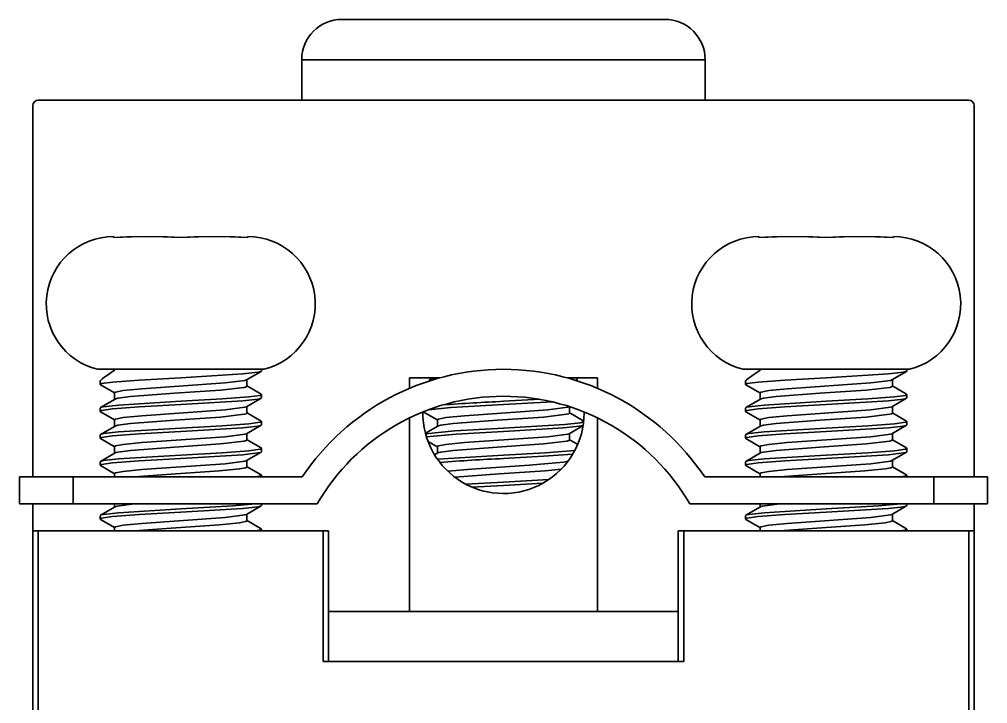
# Model space of a CAD drawing. Header units: millimetres. Extents: x -105 to 105, y -148 to 148.
# Drawn here: x -9.29 to 8.71, y 108.81 to 121.52 of the extents above; entities that cross this region are included whole.
import ezdxf

# ---------------------------------------------------------------- set-up
doc = ezdxf.new("R2010")
doc.units = ezdxf.units.MM
doc.layers.get('0').update_dxf_attribs({"lineweight": 18})

msp = doc.modelspace()

# ---------------------------------------------------------------- linework, layer by layer
at = {"color": 7, "lineweight": 35, "ltscale": 0.315152}
for p, q in [((2.71, 121.524), (-3.29, 121.524)), ((2.71, 121.524), (-3.29, 121.524)), ((-4.04, 120.024), (-4.04, 120.774)), ((3.46, 120.774), (-4.04, 120.774)), ((3.46, 120.024), (3.46, 120.774)), ((-9.04, 113.024), (-9.04, 119.924)), ((-0.29, 120.024), (-8.94, 120.024)), ((8.36, 120.024), (-0.29, 120.024)), ((8.46, 119.924), (8.46, 113.024)), ((-7.54, 117.489), (-7.54, 117.476)), ((-7.54, 117.474), (-7.54, 117.476)), ((-5.04, 117.474), (-5.04, 117.489)), ((4.46, 117.489), (4.46, 117.476)), ((4.46, 117.474), (4.46, 117.476)), ((6.96, 117.474), (6.96, 117.489)), ((-7.647, 115.024), (-7.837, 115.024)), ((-4.743, 115.024), (-7.647, 115.024)), ((-7.519, 115.007), (-7.519, 115.024)), ((-4.79, 115.024), (-4.79, 114.993)), ((4.353, 115.024), (4.163, 115.024)), ((7.257, 115.024), (4.353, 115.024)), ((4.481, 115.007), (4.481, 115.024)), ((7.21, 115.024), (7.21, 114.993)), ((-5.068, 114.828), (-4.796, 114.986)), ((-4.79, 114.993), (-4.796, 114.986)), ((-2.04, 114.67), (-2.04, 114.864)), ((-2.04, 114.864), (-1.481, 114.864)), ((-1.655, 114.839), (-1.516, 114.854)), ((0.902, 114.864), (1.46, 114.864)), ((0.964, 114.846), (0.993, 114.864)), ((1.46, 114.864), (1.46, 114.67)), ((6.932, 114.828), (7.204, 114.986)), ((7.21, 114.993), (7.204, 114.986)), ((-7.79, 114.805), (-7.79, 114.743)), ((-7.79, 114.743), (-7.783, 114.736)), ((-7.511, 114.578), (-7.783, 114.736)), ((-5.068, 114.721), (-4.796, 114.563)), ((-5.06, 114.774), (-5.06, 114.837)), ((-5.06, 114.774), (-5.06, 114.712)), ((4.21, 114.805), (4.21, 114.743)), ((4.21, 114.743), (4.217, 114.736)), ((4.489, 114.578), (4.217, 114.736)), ((6.932, 114.721), (7.204, 114.563)), ((6.94, 114.774), (6.94, 114.837)), ((6.94, 114.774), (6.94, 114.712)), ((-7.519, 114.524), (-7.519, 114.587)), ((-7.519, 114.524), (-7.519, 114.462)), ((-5.068, 114.328), (-4.796, 114.486)), ((-4.79, 114.556), (-4.796, 114.563)), ((-4.79, 114.493), (-4.796, 114.486)), ((-4.79, 114.555), (-4.79, 114.493)), ((4.481, 114.524), (4.481, 114.587)), ((4.481, 114.524), (4.481, 114.462)), ((6.932, 114.328), (7.204, 114.486)), ((7.21, 114.556), (7.204, 114.563)), ((7.21, 114.493), (7.204, 114.486)), ((7.21, 114.555), (7.21, 114.493)), ((-7.79, 114.306), (-7.783, 114.313)), ((-7.79, 114.305), (-7.79, 114.243)), ((-7.511, 114.471), (-7.783, 114.313)), ((-5.06, 114.274), (-5.06, 114.337)), ((0.383, 114.467), (-0.29, 114.43)), ((0.94, 114.274), (0.94, 114.337)), ((4.21, 114.306), (4.217, 114.313)), ((4.21, 114.305), (4.21, 114.243)), ((4.489, 114.471), (4.217, 114.313)), ((6.94, 114.274), (6.94, 114.337)), ((-7.79, 114.243), (-7.783, 114.236)), ((-7.511, 114.078), (-7.783, 114.236)), ((-5.068, 114.221), (-4.796, 114.063)), ((-5.06, 114.274), (-5.06, 114.212)), ((-2.04, 110.524), (-2.04, 114.121)), ((-1.511, 114.078), (-1.783, 114.236)), ((0.932, 114.221), (1.204, 114.063)), ((0.94, 114.274), (0.94, 114.212)), ((1.46, 114.121), (1.46, 110.524)), ((4.21, 114.243), (4.217, 114.236)), ((4.489, 114.078), (4.217, 114.236)), ((6.932, 114.221), (7.204, 114.063)), ((6.94, 114.274), (6.94, 114.212)), ((-7.511, 113.971), (-7.783, 113.813)), ((-7.519, 114.024), (-7.519, 114.087)), ((-7.519, 114.024), (-7.519, 113.962)), ((-5.068, 113.828), (-4.796, 113.986)), ((-4.79, 114.056), (-4.796, 114.063)), ((-4.79, 113.993), (-4.796, 113.986)), ((-4.79, 114.055), (-4.79, 113.993)), ((-1.511, 113.971), (-1.741, 113.837)), ((-1.519, 114.024), (-1.519, 114.087)), ((-1.519, 114.024), (-1.519, 113.962)), ((0.932, 113.828), (1.191, 113.979)), ((4.489, 113.971), (4.217, 113.813)), ((4.481, 114.024), (4.481, 114.087)), ((4.481, 114.024), (4.481, 113.962)), ((6.932, 113.828), (7.204, 113.986)), ((7.21, 114.056), (7.204, 114.063)), ((7.21, 113.993), (7.204, 113.986)), ((7.21, 114.055), (7.21, 113.993)), ((-7.79, 113.806), (-7.783, 113.813)), ((-7.79, 113.805), (-7.79, 113.743)), ((-5.06, 113.774), (-5.06, 113.837)), ((-5.06, 113.774), (-5.06, 113.712)), ((0.94, 113.774), (0.94, 113.837)), ((0.94, 113.774), (0.94, 113.712)), ((4.21, 113.806), (4.217, 113.813)), ((4.21, 113.805), (4.21, 113.743)), ((6.94, 113.774), (6.94, 113.837)), ((6.94, 113.774), (6.94, 113.712)), ((-7.79, 113.743), (-7.783, 113.736)), ((-7.511, 113.578), (-7.783, 113.736)), ((-7.519, 113.524), (-7.519, 113.587)), ((-5.068, 113.721), (-4.796, 113.563)), ((-1.511, 113.578), (-1.691, 113.683)), ((-1.519, 113.524), (-1.519, 113.587)), ((0.932, 113.721), (1.09, 113.629)), ((4.21, 113.743), (4.217, 113.736)), ((4.489, 113.578), (4.217, 113.736)), ((4.481, 113.524), (4.481, 113.587)), ((6.932, 113.721), (7.204, 113.563)), ((-7.511, 113.471), (-7.783, 113.313)), ((-7.519, 113.524), (-7.519, 113.462)), ((-5.068, 113.328), (-4.796, 113.486)), ((-4.79, 113.556), (-4.796, 113.563)), ((-4.79, 113.493), (-4.796, 113.486)), ((-4.79, 113.555), (-4.79, 113.493)), ((-1.511, 113.471), (-1.57, 113.436)), ((-1.519, 113.524), (-1.519, 113.462)), ((-1.517, 113.354), (-0.29, 113.43)), ((4.489, 113.471), (4.217, 113.313)), ((4.481, 113.524), (4.481, 113.462)), ((6.932, 113.328), (7.204, 113.486)), ((7.21, 113.556), (7.204, 113.563)), ((7.21, 113.493), (7.204, 113.486)), ((7.21, 113.555), (7.21, 113.493)), ((-7.79, 113.306), (-7.783, 113.313)), ((-7.79, 113.305), (-7.79, 113.243)), ((-7.79, 113.243), (-7.783, 113.236)), ((-7.511, 113.078), (-7.783, 113.236)), ((-5.068, 113.221), (-4.796, 113.063)), ((-5.06, 113.274), (-5.06, 113.337)), ((-5.06, 113.274), (-5.06, 113.212)), ((4.21, 113.306), (4.217, 113.313)), ((4.21, 113.305), (4.21, 113.243)), ((4.21, 113.243), (4.217, 113.236)), ((4.489, 113.078), (4.217, 113.236)), ((6.932, 113.221), (7.204, 113.063)), ((6.94, 113.274), (6.94, 113.337)), ((6.94, 113.274), (6.94, 113.212)), ((-7.519, 113.024), (-7.519, 113.087)), ((-4.79, 113.056), (-4.796, 113.063)), ((-4.79, 113.055), (-4.79, 113.024)), ((4.481, 113.024), (4.481, 113.087)), ((7.21, 113.056), (7.204, 113.063)), ((7.21, 113.055), (7.21, 113.024)), ((-9.29, 113.024), (-9.29, 112.524)), ((-9.29, 113.024), (-8.29, 113.024)), ((-8.29, 113.024), (-8.29, 112.524)), ((-4.031, 113.024), (-8.29, 113.024)), ((-0.991, 112.892), (-0.29, 112.93)), ((-0.876, 112.836), (-0.29, 112.868)), ((0.444, 112.909), (-0.29, 112.868)), ((3.452, 113.024), (7.71, 113.024)), ((7.71, 113.024), (7.71, 112.524)), ((8.71, 113.024), (7.71, 113.024)), ((8.71, 113.024), (8.71, 112.524)), ((-9.29, 112.524), (-8.29, 112.524)), ((-9.04, 112.024), (-9.04, 112.524)), ((-8.29, 112.524), (-3.754, 112.524)), ((-7.519, 112.524), (-7.519, 112.462)), ((-4.79, 112.524), (-4.79, 112.493)), ((7.71, 112.524), (3.175, 112.524)), ((4.481, 112.524), (4.481, 112.462)), ((7.21, 112.524), (7.21, 112.493)), ((8.71, 112.524), (7.71, 112.524)), ((8.46, 112.524), (8.46, 112.024)), ((-7.511, 112.471), (-7.783, 112.313)), ((-5.068, 112.328), (-4.796, 112.486)), ((-5.06, 112.274), (-5.06, 112.337)), ((-4.79, 112.493), (-4.796, 112.486)), ((4.489, 112.471), (4.217, 112.313)), ((6.932, 112.328), (7.204, 112.486)), ((6.94, 112.274), (6.94, 112.337)), ((7.21, 112.493), (7.204, 112.486)), ((-7.79, 112.306), (-7.783, 112.313)), ((-7.79, 112.305), (-7.79, 112.243)), ((-7.79, 112.243), (-7.783, 112.236)), ((-7.511, 112.078), (-7.783, 112.236)), ((-5.068, 112.221), (-4.796, 112.063)), ((-5.06, 112.274), (-5.06, 112.212)), ((4.21, 112.306), (4.217, 112.313)), ((4.21, 112.305), (4.21, 112.243)), ((4.21, 112.243), (4.217, 112.236)), ((4.489, 112.078), (4.217, 112.236)), ((6.932, 112.221), (7.204, 112.063)), ((6.94, 112.274), (6.94, 112.212)), ((-9.04, 112.024), (-8.94, 112.024)), ((-9.04, 103.024), (-9.04, 112.024)), ((-8.94, 103.024), (-8.94, 112.024)), ((-3.64, 112.024), (-8.94, 112.024)), ((-7.519, 112.024), (-7.519, 112.087)), ((-4.79, 112.056), (-4.796, 112.063)), ((-4.79, 112.055), (-4.79, 112.024)), ((-3.64, 112.024), (-3.54, 112.024)), ((-3.64, 109.599), (-3.64, 112.024)), ((-3.54, 109.599), (-3.54, 112.024)), ((2.96, 112.024), (2.96, 109.599)), ((2.96, 112.024), (3.06, 112.024)), ((3.06, 112.024), (3.06, 109.599)), ((8.36, 112.024), (3.06, 112.024)), ((4.481, 112.024), (4.481, 112.087)), ((7.21, 112.056), (7.204, 112.063)), ((7.21, 112.055), (7.21, 112.024)), ((8.36, 112.024), (8.46, 112.024)), ((8.36, 103.024), (8.36, 112.024)), ((8.46, 103.024), (8.46, 112.024)), ((2.96, 110.524), (-3.54, 110.524)), ((3.06, 109.599), (-3.64, 109.599))]:
    msp.add_line(p, q, dxfattribs=at)
for points in [[(-6.29, 117.474), (-6.789, 117.489), (-7.292, 117.486), (-7.54, 117.474)], [(-7.54, 117.474), (-7.04, 117.489), (-6.537, 117.486), (-6.29, 117.474)], [(-5.04, 117.474), (-5.539, 117.489), (-6.042, 117.486), (-6.29, 117.474)], [(-6.29, 117.474), (-5.79, 117.489), (-5.287, 117.486), (-5.04, 117.474)], [(5.71, 117.474), (5.211, 117.489), (4.708, 117.486), (4.46, 117.474)], [(4.46, 117.474), (4.96, 117.489), (5.463, 117.486), (5.71, 117.474)], [(6.96, 117.474), (6.461, 117.489), (5.958, 117.486), (5.71, 117.474)], [(5.71, 117.474), (6.21, 117.489), (6.713, 117.486), (6.96, 117.474)], [(-7.79, 114.743), (-7.789, 114.745), (-7.787, 114.748), (-7.781, 114.752), (-7.763, 114.758), (-7.557, 114.788), (-7.062, 114.825), (-6.29, 114.868)], [(-4.796, 114.986), (-4.809, 114.981), (-4.854, 114.97), (-5.133, 114.938), (-6.29, 114.868)], [(4.21, 114.743), (4.211, 114.745), (4.213, 114.748), (4.219, 114.752), (4.237, 114.758), (4.443, 114.788), (4.938, 114.825), (5.71, 114.868)], [(7.204, 114.986), (7.191, 114.981), (7.146, 114.97), (6.867, 114.938), (5.71, 114.868)], [(-7.519, 114.587), (-7.519, 114.588), (-7.517, 114.592), (-7.513, 114.595), (-7.5, 114.601), (-7.36, 114.628), (-7.014, 114.662), (-5.463, 114.771), (-5.096, 114.818), (-5.068, 114.828)], [(-7.511, 114.471), (-7.499, 114.476), (-7.457, 114.487), (-7.223, 114.518), (-6.408, 114.579), (-5.549, 114.638), (-5.11, 114.689), (-5.076, 114.699), (-5.066, 114.704), (-5.062, 114.708), (-5.061, 114.709), (-5.06, 114.712)], [(4.481, 114.587), (4.481, 114.588), (4.483, 114.592), (4.487, 114.595), (4.5, 114.601), (4.64, 114.628), (4.986, 114.662), (6.537, 114.771), (6.904, 114.818), (6.932, 114.828)], [(4.489, 114.471), (4.501, 114.476), (4.543, 114.487), (4.777, 114.518), (5.592, 114.579), (6.451, 114.638), (6.89, 114.689), (6.924, 114.699), (6.934, 114.704), (6.938, 114.708), (6.939, 114.709), (6.94, 114.712)], [(-4.79, 114.555), (-4.79, 114.554), (-4.793, 114.55), (-4.798, 114.547), (-4.816, 114.54), (-5.022, 114.51), (-5.517, 114.473), (-6.29, 114.43)], [(-4.796, 114.486), (-4.809, 114.481), (-4.854, 114.47), (-5.133, 114.438), (-6.29, 114.368)], [(7.21, 114.555), (7.21, 114.554), (7.207, 114.55), (7.202, 114.547), (7.184, 114.54), (6.978, 114.51), (6.483, 114.473), (5.71, 114.43)], [(7.204, 114.486), (7.191, 114.481), (7.146, 114.47), (6.867, 114.438), (5.71, 114.368)], [(-7.79, 114.243), (-7.789, 114.245), (-7.787, 114.248), (-7.781, 114.252), (-7.763, 114.258), (-7.557, 114.288), (-7.062, 114.325), (-6.29, 114.368)], [(-7.783, 114.313), (-7.771, 114.318), (-7.725, 114.329), (-7.446, 114.36), (-6.29, 114.43)], [(-7.519, 114.087), (-7.519, 114.088), (-7.517, 114.092), (-7.513, 114.095), (-7.5, 114.101), (-7.36, 114.128), (-7.014, 114.162), (-5.463, 114.271), (-5.096, 114.318), (-5.068, 114.328)], [(-1.684, 114.273), (-1.268, 114.312), (-0.29, 114.368)], [(-1.519, 114.087), (-1.519, 114.088), (-1.517, 114.092), (-1.513, 114.095), (-1.5, 114.101), (-1.36, 114.128), (-1.014, 114.162), (0.537, 114.271), (0.904, 114.318), (0.932, 114.328)], [(4.21, 114.243), (4.211, 114.245), (4.213, 114.248), (4.219, 114.252), (4.237, 114.258), (4.443, 114.288), (4.938, 114.325), (5.71, 114.368)], [(4.217, 114.313), (4.229, 114.318), (4.275, 114.329), (4.554, 114.36), (5.71, 114.43)], [(4.481, 114.087), (4.481, 114.088), (4.483, 114.092), (4.487, 114.095), (4.5, 114.101), (4.64, 114.128), (4.986, 114.162), (6.537, 114.271), (6.904, 114.318), (6.932, 114.328)], [(-7.511, 113.971), (-7.499, 113.976), (-7.457, 113.987), (-7.223, 114.018), (-6.408, 114.079), (-5.549, 114.138), (-5.11, 114.189), (-5.076, 114.199), (-5.066, 114.204), (-5.062, 114.208), (-5.061, 114.209), (-5.06, 114.212)], [(-1.511, 113.971), (-1.499, 113.976), (-1.457, 113.987), (-1.223, 114.018), (-0.408, 114.079), (0.451, 114.138), (0.89, 114.189), (0.924, 114.199), (0.934, 114.204), (0.938, 114.208), (0.939, 114.209), (0.94, 114.212)], [(4.489, 113.971), (4.501, 113.976), (4.543, 113.987), (4.777, 114.018), (5.592, 114.079), (6.451, 114.138), (6.89, 114.189), (6.924, 114.199), (6.934, 114.204), (6.938, 114.208), (6.939, 114.209), (6.94, 114.212)], [(-4.79, 114.055), (-4.79, 114.054), (-4.793, 114.05), (-4.798, 114.047), (-4.816, 114.04), (-5.022, 114.01), (-5.517, 113.973), (-6.29, 113.93)], [(-4.796, 113.986), (-4.809, 113.981), (-4.854, 113.97), (-5.133, 113.938), (-6.29, 113.868)], [(1.201, 114.046), (1.136, 114.03), (0.853, 113.999), (-0.29, 113.93)], [(1.192, 113.981), (1.117, 113.965), (0.827, 113.935), (-0.29, 113.868)], [(7.21, 114.055), (7.21, 114.054), (7.207, 114.05), (7.202, 114.047), (7.184, 114.04), (6.978, 114.01), (6.483, 113.973), (5.71, 113.93)], [(7.204, 113.986), (7.191, 113.981), (7.146, 113.97), (6.867, 113.938), (5.71, 113.868)], [(-7.79, 113.743), (-7.789, 113.745), (-7.787, 113.748), (-7.781, 113.752), (-7.763, 113.758), (-7.557, 113.788), (-7.062, 113.825), (-6.29, 113.868)], [(-7.783, 113.813), (-7.771, 113.818), (-7.725, 113.829), (-7.446, 113.86), (-6.29, 113.93)], [(-7.519, 113.587), (-7.519, 113.588), (-7.517, 113.592), (-7.513, 113.595), (-7.5, 113.601), (-7.36, 113.628), (-7.014, 113.662), (-5.463, 113.771), (-5.096, 113.818), (-5.068, 113.828)], [(-1.738, 113.826), (-1.196, 113.879), (-0.29, 113.93)], [(-1.721, 113.768), (-1.172, 113.818), (-0.29, 113.868)], [(-1.519, 113.587), (-1.519, 113.588), (-1.517, 113.592), (-1.513, 113.595), (-1.5, 113.601), (-1.36, 113.628), (-1.014, 113.662), (0.537, 113.771), (0.904, 113.818), (0.932, 113.828)], [(4.21, 113.743), (4.211, 113.745), (4.213, 113.748), (4.219, 113.752), (4.237, 113.758), (4.443, 113.788), (4.938, 113.825), (5.71, 113.868)], [(4.217, 113.813), (4.229, 113.818), (4.275, 113.829), (4.554, 113.86), (5.71, 113.93)], [(4.481, 113.587), (4.481, 113.588), (4.483, 113.592), (4.487, 113.595), (4.5, 113.601), (4.64, 113.628), (4.986, 113.662), (6.537, 113.771), (6.904, 113.818), (6.932, 113.828)], [(-7.511, 113.471), (-7.499, 113.476), (-7.457, 113.487), (-7.223, 113.518), (-6.408, 113.579), (-5.549, 113.638), (-5.11, 113.689), (-5.076, 113.699), (-5.066, 113.704), (-5.062, 113.708), (-5.061, 113.709), (-5.06, 113.712)], [(-1.511, 113.471), (-1.499, 113.476), (-1.457, 113.487), (-1.223, 113.518), (-0.408, 113.579), (0.451, 113.638), (0.89, 113.689), (0.924, 113.699), (0.934, 113.704), (0.938, 113.708), (0.939, 113.709), (0.94, 113.712)], [(4.489, 113.471), (4.501, 113.476), (4.543, 113.487), (4.777, 113.518), (5.592, 113.579), (6.451, 113.638), (6.89, 113.689), (6.924, 113.699), (6.934, 113.704), (6.938, 113.708), (6.939, 113.709), (6.94, 113.712)], [(-7.783, 113.313), (-7.771, 113.318), (-7.725, 113.329), (-7.446, 113.36), (-6.29, 113.43)], [(-4.79, 113.555), (-4.79, 113.554), (-4.793, 113.55), (-4.798, 113.547), (-4.816, 113.54), (-5.022, 113.51), (-5.517, 113.473), (-6.29, 113.43)], [(-4.796, 113.486), (-4.809, 113.481), (-4.854, 113.47), (-5.133, 113.438), (-6.29, 113.368)], [(1.037, 113.517), (0.484, 113.473), (-0.29, 113.43)], [(1, 113.451), (0.452, 113.41), (-0.29, 113.368)], [(4.217, 113.313), (4.229, 113.318), (4.275, 113.329), (4.554, 113.36), (5.71, 113.43)], [(7.21, 113.555), (7.21, 113.554), (7.207, 113.55), (7.202, 113.547), (7.184, 113.54), (6.978, 113.51), (6.483, 113.473), (5.71, 113.43)], [(7.204, 113.486), (7.191, 113.481), (7.146, 113.47), (6.867, 113.438), (5.71, 113.368)], [(-7.79, 113.243), (-7.789, 113.245), (-7.787, 113.248), (-7.781, 113.252), (-7.763, 113.258), (-7.557, 113.288), (-7.062, 113.325), (-6.29, 113.368)], [(-7.519, 113.087), (-7.519, 113.088), (-7.517, 113.092), (-7.513, 113.095), (-7.5, 113.101), (-7.36, 113.128), (-7.014, 113.162), (-5.463, 113.271), (-5.096, 113.318), (-5.068, 113.328)], [(-1.325, 113.132), (-0.883, 113.172), (0.19, 113.244), (0.824, 113.302), (0.913, 113.321)], [(4.21, 113.243), (4.211, 113.245), (4.213, 113.248), (4.219, 113.252), (4.237, 113.258), (4.443, 113.288), (4.938, 113.325), (5.71, 113.368)], [(4.481, 113.087), (4.481, 113.088), (4.483, 113.092), (4.487, 113.095), (4.5, 113.101), (4.64, 113.128), (4.986, 113.162), (6.537, 113.271), (6.904, 113.318), (6.932, 113.328)], [(-7.158, 113.024), (-6.378, 113.081), (-5.57, 113.137), (-5.195, 113.174), (-5.088, 113.195), (-5.069, 113.202), (-5.063, 113.206), (-5.06, 113.21), (-5.06, 113.212)], [(-4.79, 113.055), (-4.79, 113.054), (-4.791, 113.052), (-4.793, 113.05), (-4.802, 113.045), (-4.902, 113.024)], [(-1.194, 113.021), (-0.369, 113.082), (0.486, 113.141), (0.786, 113.172)], [(4.842, 113.024), (5.622, 113.081), (6.43, 113.137), (6.805, 113.174), (6.912, 113.195), (6.931, 113.202), (6.937, 113.206), (6.94, 113.21), (6.94, 113.212)], [(7.21, 113.055), (7.21, 113.054), (7.209, 113.052), (7.207, 113.05), (7.198, 113.045), (7.098, 113.024)], [(-7.511, 112.471), (-7.473, 112.484), (-7.158, 112.524)], [(-4.902, 112.524), (-5.319, 112.486), (-6.29, 112.43)], [(4.489, 112.471), (4.527, 112.484), (4.842, 112.524)], [(7.098, 112.524), (6.681, 112.486), (5.71, 112.43)], [(-7.79, 112.243), (-7.789, 112.245), (-7.787, 112.248), (-7.781, 112.252), (-7.763, 112.258), (-7.557, 112.288), (-7.062, 112.325), (-6.29, 112.368)], [(-7.783, 112.313), (-7.771, 112.318), (-7.725, 112.329), (-7.446, 112.36), (-6.29, 112.43)], [(-7.519, 112.087), (-7.519, 112.088), (-7.517, 112.092), (-7.513, 112.095), (-7.5, 112.101), (-7.36, 112.128), (-7.014, 112.162), (-5.463, 112.271), (-5.096, 112.318), (-5.068, 112.328)], [(-4.796, 112.486), (-4.809, 112.481), (-4.854, 112.47), (-5.133, 112.438), (-6.29, 112.368)], [(4.21, 112.243), (4.211, 112.245), (4.213, 112.248), (4.219, 112.252), (4.237, 112.258), (4.443, 112.288), (4.938, 112.325), (5.71, 112.368)], [(4.217, 112.313), (4.229, 112.318), (4.275, 112.329), (4.554, 112.36), (5.71, 112.43)], [(4.481, 112.087), (4.481, 112.088), (4.483, 112.092), (4.487, 112.095), (4.5, 112.101), (4.64, 112.128), (4.986, 112.162), (6.537, 112.271), (6.904, 112.318), (6.932, 112.328)], [(7.204, 112.486), (7.191, 112.481), (7.146, 112.47), (6.867, 112.438), (5.71, 112.368)], [(-7.158, 112.024), (-6.378, 112.081), (-5.57, 112.137), (-5.195, 112.174), (-5.088, 112.195), (-5.069, 112.202), (-5.063, 112.206), (-5.06, 112.21), (-5.06, 112.212)], [(4.842, 112.024), (5.622, 112.081), (6.43, 112.137), (6.805, 112.174), (6.912, 112.195), (6.931, 112.202), (6.937, 112.206), (6.94, 112.21), (6.94, 112.212)], [(-4.79, 112.055), (-4.79, 112.054), (-4.791, 112.052), (-4.793, 112.05), (-4.802, 112.045), (-4.902, 112.024)], [(7.21, 112.055), (7.21, 112.054), (7.209, 112.052), (7.207, 112.05), (7.198, 112.045), (7.098, 112.024)]]:
    msp.add_lwpolyline(points, dxfattribs=at)
for centre, radius, start, end in [((-3.29, 120.774), 0.75, 90, 180), ((2.71, 120.774), 0.75, 360, 90), ((-8.94, 119.924), 0.1, 90, 180), ((8.36, 119.924), 0.1, 360, 90), ((-7.54, 116.239), 1.25, 90, 256.2532), ((-5.04, 116.239), 1.25, 283.7468, 90), ((4.46, 116.239), 1.25, 90, 256.2532), ((6.96, 116.239), 1.25, 283.7468, 90), ((-0.29, 110.524), 4.5, 33.749, 146.251), ((-0.29, 114.217), 1.5, 154.4761, 156.8151), ((-0.29, 114.217), 1.5, 23.1848, 25.5239), ((-0.29, 110.524), 4, 30, 150), ((1.904, 67.671), 46.81, 92.6861, 94.0659), ((-3.788, 184.285), 70.003, 272.86425, 273.60811), ((-0.29, 114.217), 1.5, 179.4218, 0), ((-0.29, 114.217), 1.5, 360, 0.578), ((1.604, 71.804), 41.606, 92.6087, 94.2419), ((-4.255, 191.28), 78.45, 272.89757, 273.51564)]:
    msp.add_arc(centre, radius, start, end, dxfattribs=at)
for centre in [(-6.29, 115.673), (5.71, 115.673)]:
    msp.add_ellipse(centre, major_axis=(-1.499, -0.869), ratio=0.039742, start_param=5.650012, end_param=6.252434, dxfattribs=at)

doc.saveas('drawing.dxf')
